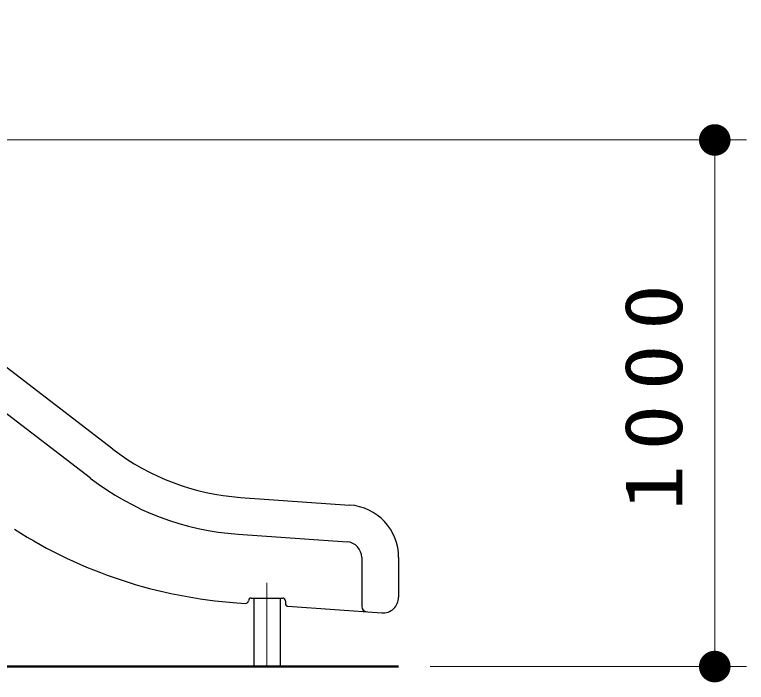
# Model space of a CAD drawing. Units: millimetres on the paper, scale 1:60. Extents: x -385 to 0, y -594 to 267.
# Drawn here: x -257.87 to -234.72, y -207.17 to -186.04 of the extents above; entities that cross this region are included whole.
import ezdxf

# ---------------------------------------------------------------- set-up
doc = ezdxf.new("R2010")
doc.units = ezdxf.units.MM
doc.linetypes.add('USER2', pattern=[6, 3, -1, 1, -1])
doc.layers.add('LY_1', color=7, linetype='Continuous', lineweight=25)
doc.styles.add('ＭＳ ゴシック', font='')
doc.styles.get('ＭＳ ゴシック').set_extended_font_data('MS Gothic')

# ---------------------------------------------------------------- blocks, each defined once
blk = doc.blocks.new('filled_dot')
at = {"color": 0, "linetype": 'Continuous', "lineweight": -2, "const_width": 1.25}
blk.add_lwpolyline([(-0.625, 0, 1), (0.625, 0, 1)], format="xyb", close=True, dxfattribs=at)

msp = doc.modelspace()

# ---------------------------------------------------------------- linework, layer by layer
at = {"layer": 'LY_1'}
for p, q in [((-254.761, -199.787), (-272.674, -186.039)), ((-255.471, -200.712), (-273.384, -186.965)), ((-250.718, -201.319), (-247.268, -201.56)), ((-250.799, -202.482), (-247.35, -202.724)), ((-246.885, -203.222), (-246.885, -204.773)), ((-245.718, -203.222), (-245.718, -204.474)), ((-250.385, -204.506), (-249.385, -204.506)), ((-250.301, -204.506), (-250.301, -206.672)), ((-249.468, -204.506), (-249.468, -206.672)), ((-249.301, -204.589), (-249.301, -204.681)), ((-250.834, -204.652), (-250.557, -204.671)), ((-249.224, -204.765), (-246.253, -204.972))]:
    msp.add_line(p, q, dxfattribs=at)
at = {"layer": 'LY_1', "lineweight": 13}
for p, q in [((-276.701, -190.006), (-234.718, -190.006)), ((-235.718, -190.006), (-235.718, -206.672)), ((-244.718, -206.672), (-234.718, -206.672))]:
    msp.add_line(p, q, dxfattribs=at)
at = {"layer": 'LY_1', "linetype": 'USER2', "lineweight": 13}
for p, q in [((-249.885, -204.022), (-249.885, -205.402)), ((-249.885, -205.402), (-249.885, -206.672))]:
    msp.add_line(p, q, dxfattribs=at)
at = {"layer": 'LY_1', "lineweight": 50}
msp.add_line((-245.718, -206.672), (-325.685, -206.672), dxfattribs=at)
at = {"layer": 'LY_1'}
for centre, radius, start, end in [((-250.195, -193.837), 7.5, 232.4949, 266), ((-250.195, -193.837), 8.667, 232.4949, 266), ((-247.385, -203.222), 1.667, 0, 86), ((-249.788, -189.689), 15, 237.4177, 266), ((-247.385, -203.222), 0.5, 0, 86), ((-250.551, -204.588), 0.0833, 266, 0), ((-250.385, -204.589), 0.0833, 90, 180), ((-249.385, -204.589), 0.0833, 0, 90), ((-246.218, -204.474), 0.5, 266, 0), ((-249.218, -204.681), 0.0833, 180, 266), ((-246.718, -204.773), 0.167, 180, 266)]:
    msp.add_arc(centre, radius, start, end, dxfattribs=at)

# ---------------------------------------------------------------- block references
at = {"layer": 'LY_1', "lineweight": 13, "xscale": 0.4, "yscale": 0.4}
for p, rotation in [((-235.718, -190.006), 270), ((-235.718, -206.672), 90)]:
    msp.add_blockref('filled_dot', p, dxfattribs=dict(at, rotation=rotation))

# ---------------------------------------------------------------- texts
at = {"layer": 'LY_1', "insert": (-236.718, -197.918), "char_height": 1.833, "attachment_point": 8, "rotation": 90, "style": 'ＭＳ ゴシック'}
msp.add_mtext('\\T1.33;\\W1.15;1000', dxfattribs=at)

doc.saveas('drawing.dxf')
